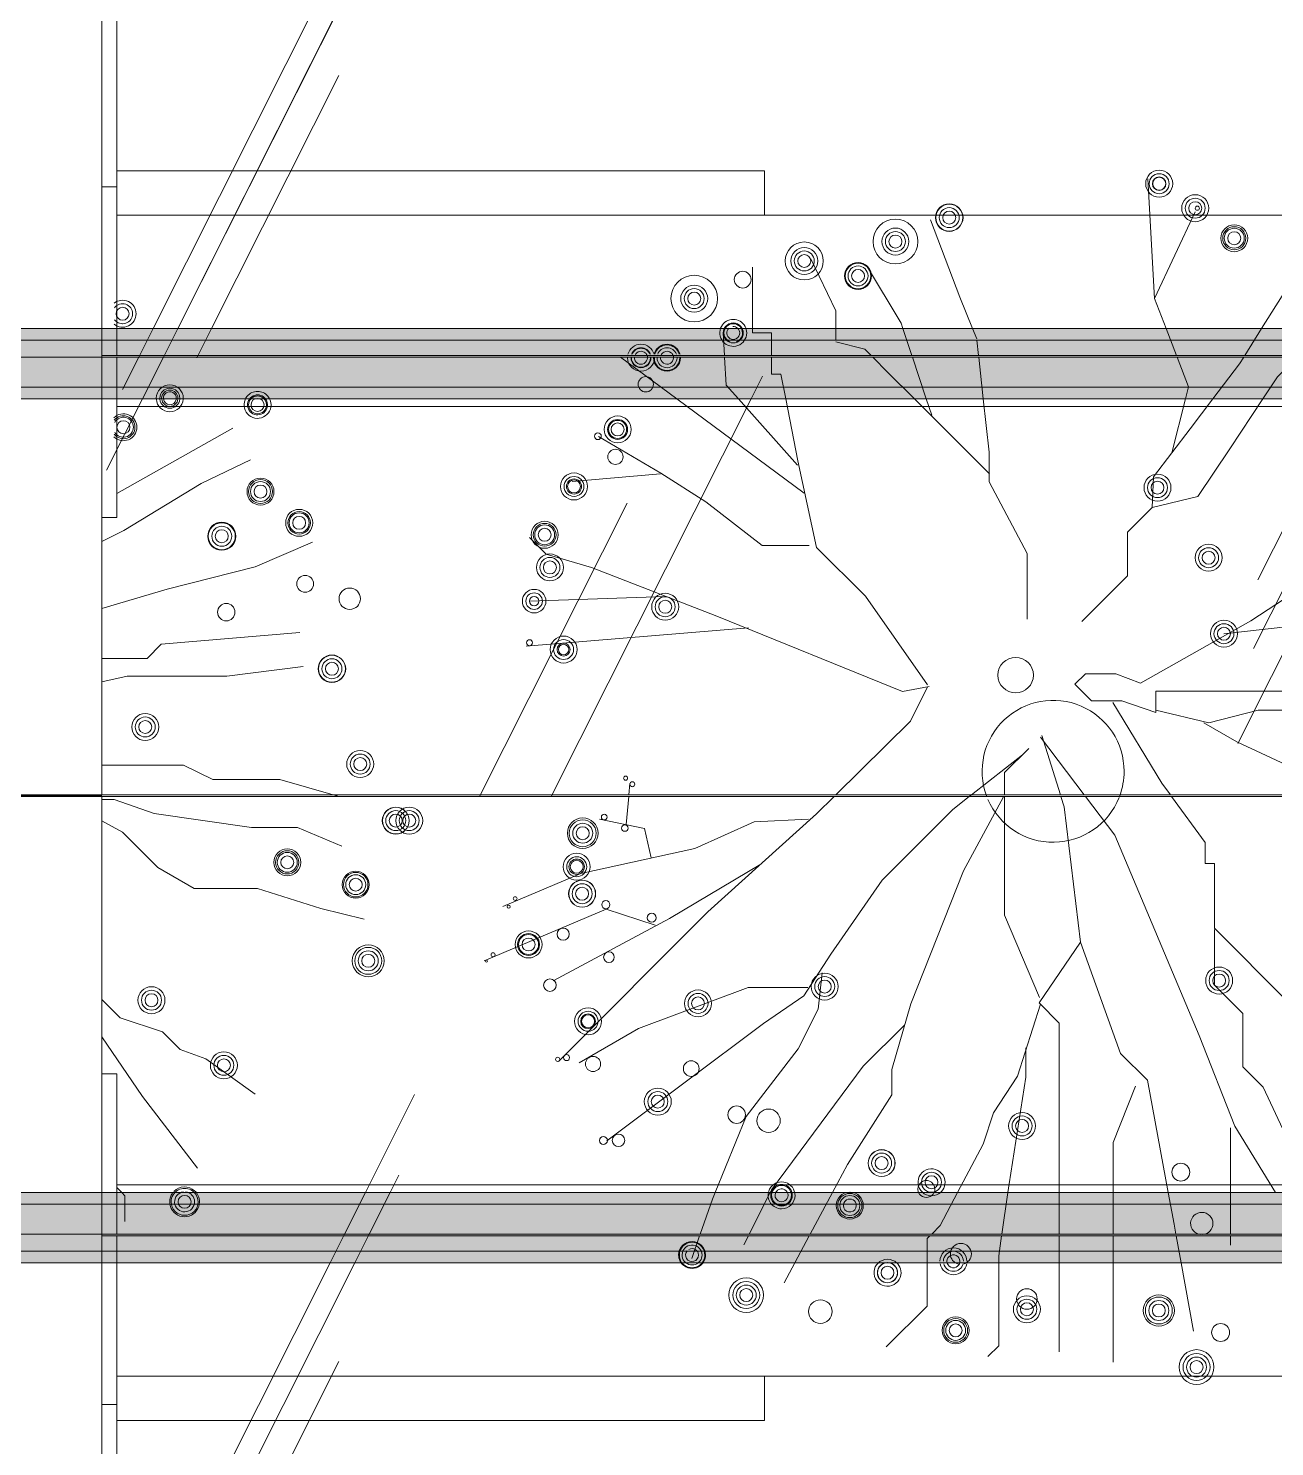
# Model space of a CAD drawing. Header units: millimetres. Extents: x 60855 to 206000, y 5274 to 78634.
# Drawn here: x 158010 to 158857, y 58518 to 59482 of the extents above; entities that cross this region are included whole.
import ezdxf

# ---------------------------------------------------------------- set-up
doc = ezdxf.new("R2010")
doc.units = ezdxf.units.MM
for name, color, linetype, lineweight in [('A-FLOR', 192, 'Continuous', 9), ('A-GLAZ-CURT', 52, 'Continuous', 9), ('A-GLAZ-CWMG', 51, 'Continuous', 9), ('C-PRKG', 70, 'Continuous', 9), ('G-IMPT', 8, 'Continuous', 9), ('L-PLNT-1', 253, 'Continuous', 9), ('S-COLS', 52, 'Continuous', 9)]:
    doc.layers.add(name, color=color, linetype=linetype, lineweight=lineweight)
doc.layers.add('A-GLAZ-CWMG-2', color=51, linetype='Continuous', lineweight=9, transparency=0.5)
pattern_1 = [(63.321, (1491.9, 475.3), (-0.0046, 1263.6984), [441.959, -2386.58]), (63.321, (221.9, 475.3), (-0.0046, 1263.6984), [441.959, -2386.58]), (63.321, (2099.84, 719.4), (-0.0046, 1263.6984), [441.959, -2386.58]), (63.321, (829.84, 719.4), (-0.0046, 1263.6984), [441.959, -2386.58]), (63.321, (2007.8, 633.24), (-0.0046, 1263.6984), [441.959, -2386.58]), (63.321, (737.8, 633.24), (-0.0046, 1263.6984), [441.959, -2386.58]), (63.321, (1914, 1126.8), (-0.0046, 1263.6984), [214.813, -2613.726]), (63.321, (644, 1126.8), (-0.0046, 1263.6984), [214.813, -2613.726]), (63.321, (1852.7, 1050.4), (-0.0046, 1263.6984), [441.959, -2386.58]), (63.321, (582.7, 1050.4), (-0.0046, 1263.6984), [441.959, -2386.58]), (63.321, (1863.5, 1105.26), (-0.0046, 1263.6984), [441.959, -2386.58]), (63.321, (593.5, 1105.26), (-0.0046, 1263.6984), [441.959, -2386.58]), (63.321, (1351.1, 864.7), (-0.0046, 1263.6984), [441.959, -2386.58]), (63.321, (81.1, 864.7), (-0.0046, 1263.6984), [441.959, -2386.58]), (63.321, (1361.95, 929.3), (-0.0046, 1263.6984), [441.959, -2386.58]), (63.321, (91.95, 929.3), (-0.0046, 1263.6984), [441.959, -2386.58]), (63.321, (1364.87, 975.9), (-0.0046, 1263.6984), [441.959, -2386.58]), (63.321, (94.87, 975.9), (-0.0046, 1263.6984), [441.959, -2386.58])]
pattern_2 = [(63.321, (1491.9, 865.05), (-0.0046, 1263.6984), [441.959, -2386.58]), (63.321, (221.9, 865.05), (-0.0046, 1263.6984), [441.959, -2386.58]), (63.321, (2099.84, 1109.2), (-0.0046, 1263.6984), [441.959, -2386.58]), (63.321, (829.84, 1109.2), (-0.0046, 1263.6984), [441.959, -2386.58]), (63.321, (2007.8, 1023), (-0.0046, 1263.6984), [441.959, -2386.58]), (63.321, (737.8, 1023), (-0.0046, 1263.6984), [441.959, -2386.58]), (63.321, (1914, 1516.6), (-0.0046, 1263.6984), [214.813, -2613.726]), (63.321, (644, 1516.6), (-0.0046, 1263.6984), [214.813, -2613.726]), (63.321, (1852.7, 1440.2), (-0.0046, 1263.6984), [441.959, -2386.58]), (63.321, (582.7, 1440.2), (-0.0046, 1263.6984), [441.959, -2386.58]), (63.321, (1863.5, 1495.04), (-0.0046, 1263.6984), [441.959, -2386.58]), (63.321, (593.5, 1495.04), (-0.0046, 1263.6984), [441.959, -2386.58]), (63.321, (1351.1, 1254.45), (-0.0046, 1263.6984), [441.959, -2386.58]), (63.321, (81.1, 1254.45), (-0.0046, 1263.6984), [441.959, -2386.58]), (63.321, (1361.95, 1319.1), (-0.0046, 1263.6984), [441.959, -2386.58]), (63.321, (91.95, 1319.1), (-0.0046, 1263.6984), [441.959, -2386.58]), (63.321, (1364.87, 1365.7), (-0.0046, 1263.6984), [441.959, -2386.58]), (63.321, (94.87, 1365.7), (-0.0046, 1263.6984), [441.959, -2386.58])]

# ---------------------------------------------------------------- blocks, each defined once
blk = doc.blocks.new('xe oto1 - xe oto-V57-TKCS_NHÀ XE 1 - MẶT BẰNG MÁI')
at = {"layer": 'C-PRKG'}
for p, q in [((-2000, 4950), (-2000, 4980)), ((-2440, 4950), (-2000, 4950))]:
    blk.add_line(p, q, dxfattribs=at)
blk = doc.blocks.new('xe oto1 - xe oto-V65-TKCS_NHÀ XE 1 - MẶT BẰNG MÁI')
at = {"layer": 'C-PRKG'}
for p, q in [((-2440, -4950), (-2000, -4950)), ((-2000, -4950), (-2000, -4980))]:
    blk.add_line(p, q, dxfattribs=at)
blk = doc.blocks.new('CAY SON LIEU - CAY SON LIEU_dwg-V116-TKCS_NHÀ XE 1 - MẶT BẰNG MÁI')
at = {"layer": 'G-IMPT'}
for p, q in [((1352.6, 979.6), (1021.1, 793.2)), ((1656.3, -72.1), (1639.3, -67.1)), ((1021.1, -1188.1), (1035.6, -1202.7))]:
    blk.add_line(p, q, dxfattribs=at)
at = {"layer": 'G-IMPT', "flags": 128}
for points in [[(1402.8, 889), (1262.1, 822), (1041, 687.8), (979.1, 656.2)], [(1580.4, 654.3), (1416.2, 583.9), (1164.9, 520.2), (979.1, 465.2)], [(979.1, 322.3), (1108, 322.3), (1148.2, 362.6), (1543.5, 396.1)], [(1553.6, 298.9), (1335.8, 272), (1051, 272), (979.1, 255.7)], [(1639.3, -67.1), (1486.6, -23), (1295.6, -23), (1211.8, 17.2), (979.1, 17.2)], [(1664.1, -214.2), (1536.8, -160.5), (1406.2, -160.5), (1128.1, -120.3), (1014.2, -80.1), (979.1, -80.1)], [(1727.8, -422.1), (1603.8, -391.9), (1422.9, -334.9), (1242, -334.9), (1138.1, -274.5), (1037.6, -174), (979.1, -141.2)], [(1416.2, -921.7), (1275.5, -821.1), (1201.8, -794.3), (1151.5, -744), (1030.9, -703.8), (979.1, -651.9)], [(1252, -1133), (1094.6, -928.4), (979.1, -758.1)], [(1035.6, -1202.7), (1044.7, -1211.7), (1044.7, -1285.3)]]:
    blk.add_lwpolyline(points, dxfattribs=at)
at = {"layer": 'G-IMPT'}
for centre, radius in [((1038, 1306.4), 18.5), ((1423.2, 1046.2), 18.5), ((1040.3, 982.3), 18.5), ((1431.6, 798.7), 38.5), ((1431.6, 798.7), 34.3), ((1431.6, 798.7), 28.5), ((1431.6, 798.7), 18.5), ((1542, 709.4), 38.5), ((1542, 709.4), 32.4), ((1542, 709.4), 28.5), ((1321.1, 671.1), 40.1), ((1321.1, 671.1), 38.5), ((1321.1, 671.1), 28.5), ((1321.1, 671.1), 18.5), ((1542, 709.4), 18.5), ((1559, 535.1), 24), ((1686.4, 492.6), 30.6), ((1333.9, 454.3), 24.8), ((1635.5, 292.7), 39.2), ((1635.5, 292.7), 38.5), ((1635.5, 292.7), 28.5), ((1635.5, 292.7), 18.5), ((1102.6, 126.5), 38.5), ((1102.6, 126.5), 28.5), ((1102.6, 126.5), 18.5), ((1716.2, 20.6), 38.5), ((1716.2, 20.6), 28.5), ((1716.2, 20.6), 28.5), ((1716.2, 20.6), 18.5), ((1817.7, -140.9), 38.5), ((1818.1, -140.9), 38), ((1817.7, -140.9), 28.5), ((1856.1, -140.9), 38.5), ((1856.1, -140.9), 28.5), ((1817.7, -140.9), 18.5), ((1856.1, -140.9), 18.5), ((1508, -260), 38.5), ((1508, -260), 33.2), ((1508, -260), 28.5), ((1508, -260), 18.5), ((1703.4, -323.7), 38.5), ((1703.4, -323.7), 35), ((1703.4, -323.7), 28.5), ((1703.4, -323.7), 18.5), ((1739.1, -541.2), 45.4), ((1739.1, -541.2), 38.5), ((1739.1, -541.2), 28.5), ((1739.1, -541.2), 18.5), ((1120.4, -653.6), 38.5), ((1120.4, -653.6), 28.5), ((1120.4, -653.6), 18.5), ((1327, -839.5), 38.5), ((1327, -839.5), 28.5), ((1327, -839.5), 18.5), ((1214.9, -1229.3), 18.5)]:
    blk.add_circle(centre, radius, dxfattribs=at)
for centre, radius, start, end in [((1038, 1306.4), 38.5, 0, 129.4629), ((1038, 1306.4), 38.5, 230.5371, 360), ((1038, 1306.4), 28.6, 0, 143.1504), ((1038, 1306.4), 28.5, 0, 143.3256), ((1038, 1306.4), 28.5, 216.6744, 360), ((1038, 1306.4), 28.6, 216.8496, 360), ((1172.7, 1065.1), 38.5, 0, 180), ((1172.7, 1065.1), 28.5, 0, 180), ((1172.7, 1065.1), 38.5, 183.9164, 356.0836), ((1172.7, 1065.1), 28.5, 185.2921, 354.7079), ((1172.7, 1065.1), 23.3, 0, 180), ((1172.7, 1065.1), 23.3, 186.4714, 353.5286), ((1172.7, 1065.1), 18.5, 0, 186.2799), ((1172.7, 1065.1), 18.5, 186.2799, 347.4402), ((1423.2, 1046.2), 38.5, 139.6424, 360), ((1423.2, 1046.2), 38.5, 40.3576, 139.6424), ((1423.2, 1046.2), 28.5, 125.4655, 360), ((1423.2, 1046.2), 25.5, 119.0182, 360), ((1423.2, 1046.2), 28.5, 54.5345, 125.4655), ((1423.2, 1046.2), 25.5, 90, 119.0182), ((1423.2, 1046.2), 25.5, 60.9818, 90), ((1423.2, 1046.2), 25.5, 0, 60.9818), ((1423.2, 1046.2), 28.5, 0, 54.5345), ((1423.2, 1046.2), 38.5, 0, 40.3576), ((1040.3, 982.3), 38.5, 0, 134.9926), ((1040.3, 982.3), 32.8, 0, 142.7016), ((1040.3, 982.3), 38.5, 225.0074, 360), ((1040.3, 982.3), 32.8, 217.2984, 360), ((1040.3, 982.3), 28.5, 0, 150.7978), ((1040.3, 982.3), 28.5, 209.2022, 360), ((1214.9, -1229.3), 42.5, 144, 216), ((1214.9, -1229.3), 38.5, 117.688, 180), ((1214.9, -1229.3), 42.5, 47.4391, 136.3014), ((1214.9, -1229.3), 28.5, 95.799, 360), ((1214.9, -1229.3), 38.5, 62.312, 117.688), ((1214.9, -1229.3), 28.5, 0, 84.201), ((1214.9, -1229.3), 38.5, 0, 62.312), ((1214.9, -1229.3), 42.5, 0, 47.4391), ((1214.9, -1229.3), 38.5, 180, 360), ((1214.9, -1229.3), 42.5, 216, 288), ((1214.9, -1229.3), 42.5, 288, 360)]:
    blk.add_arc(centre, radius, start, end, dxfattribs=at)
blk = doc.blocks.new('CAY SON LIEU - CAY BONG TRANG-V117-TKCS_NHÀ XE 1 - MẶT BẰNG MÁI')
at = {"xscale": 0.238, "yscale": 0.238, "zscale": 0.238}
blk.add_blockref('CAY SON LIEU - CAY SON LIEU_dwg-V116-TKCS_NHÀ XE 1 - MẶT BẰNG MÁI', (0, 0), dxfattribs=at)
blk = doc.blocks.new('CAY SON LIEU - CAY SON LIEU_dwg-V118-TKCS_NHÀ XE 1 - MẶT BẰNG MÁI')
at = {"layer": 'G-IMPT'}
for p, q in [((-927.6, 1264.1), (-927.6, 1439.8)), ((613.3, 1404.3), (525.4, 1264.1)), ((219.8, 1350.1), (252.7, 1264.1)), ((-689.9, 1230.7), (-689.9, 1264.1)), ((-473.2, 1187.2), (-498.8, 1264.1)), ((-288, 1234.8), (-300, 1264.1)), ((252.7, 1264.1), (282.1, 1187.2)), ((525.4, 1264.1), (477.2, 1187.2)), ((-1008.2, 1187.2), (-1011.6, 1251.7)), ((-873.9, 1187.2), (-873.9, 1251.8)), ((-282.8, 1187.2), (-287.6, 1230.7)), ((-1144.4, 1063.5), (-1305, 1182.2)), ((-1003.6, 1102.8), (-1007.9, 1182.2)), ((-873.9, 1133.6), (-873.9, 1182.2)), ((-432, 1063.5), (-471.5, 1182.2)), ((-269.1, 1063.5), (-282.2, 1182.2)), ((474.1, 1182.2), (462.5, 1163.8)), ((462.5, 1163.8), (386.4, 1063.5)), ((-968.4, 1063.5), (-1003.6, 1102.8)), ((-780.5, 794.4), (-1144.4, 1063.5)), ((-799.1, 874.2), (-968.4, 1063.5)), ((-416.4, 1016.7), (-432, 1063.5)), ((307.8, 1063.5), (269.1, 908.9)), ((-1190.6, 848.8), (-1442.9, 827.3)), ((-1175.9, 499.5), (-1564.7, 485.9)), ((-939.1, 409.4), (-1574.2, 356.8)), ((-105.9, 97.5), (18.7, -67.1)), ((-101.7, 101.8), (-48.9, -67.1)), ((-157, 47.3), (-302.8, -67.1)), ((-1277.9, -35.2), (-1280.9, -67.1)), ((-1281.4, -72.1), (-1289, -152.4)), ((-302.8, -67.1), (-309.1, -72.1)), ((436.3, -1017.6), (436.3, -1202.7)), ((-877.8, -1202.7), (-937.2, -1321.4)), ((-699.9, -1202.7), (-763.5, -1321.4)), ((-199, -1202.7), (-216.2, -1321.4)), ((-52.9, -1202.7), (-52.9, -1321.4)), ((101.7, -1202.7), (101.7, -1321.4)), ((258.6, -1202.7), (275.4, -1293.2)), ((436.3, -1202.7), (436.3, -1321.4)), ((275.4, -1293.2), (280.5, -1321.4)), ((-1079, -1326.4), (-1101.5, -1390.6)), ((-939.7, -1326.4), (-952.3, -1351.8)), ((-766.2, -1326.4), (-807.3, -1403.3)), ((-52.9, -1326.4), (-52.9, -1403.3)), ((101.7, -1326.4), (101.7, -1403.3)), ((281.4, -1326.4), (295.2, -1403.3)), ((436.3, -1326.4), (436.3, -1352.6)), ((-807.3, -1403.3), (-837.8, -1460.3)), ((-52.9, -1403.3), (-52.9, -1657.9)), ((101.7, -1403.3), (101.7, -1687.5)), ((295.2, -1403.3), (330.4, -1598.5))]:
    blk.add_line(p, q, dxfattribs=at)
at = {"layer": 'G-IMPT', "flags": 128}
for points in [[(200.9, 1692), (219.8, 1350.1), (335.3, 1597.7)], [(-300, 1264.1), (-336.3, 1353.5), (-420.1, 1574.5)], [(-689.9, 1264.1), (-689.9, 1314.3), (-761.5, 1463.1)], [(-498.8, 1264.1), (-504, 1279.8), (-602.2, 1444.5)], [(-873.9, 1251.8), (-927.6, 1251.8), (-927.6, 1264.1)], [(-589.7, 1187.2), (-607.7, 1205.2), (-689.9, 1226.6)], [(-465.9, 1063.5), (-541.3, 1138.8), (-584.7, 1182.2)], [(284.1, 1182.2), (316.4, 1097.7), (307.8, 1063.5)], [(626.6, 1182.2), (570.7, 1126.3), (529, 1063.5)], [(-833.3, 1063.5), (-847, 1133.6), (-873.9, 1133.6)], [(-428.3, 247.1), (-605.5, 499.6), (-745.1, 639.2), (-798.7, 886.4), (-833.3, 1063.5)], [(-251.8, 849.3), (-319.5, 917.1), (-445.7, 1043.2), (-465.9, 1063.5)], [(-143.6, 434.3), (-143.6, 518.8), (-143.6, 621.4), (-252.2, 826.6), (-252.2, 911.1), (-269.1, 1063.5)], [(529, 1063.5), (434.2, 920.8), (343.4, 784.1), (212.7, 753.4), (142, 682.7), (142, 557.7), (12.4, 428)], [(386.4, 1063.5), (321.1, 977.4), (217, 840.3), (212.7, 753.4)], [(1352.6, 979.6), (1000.8, 781.7), (735.7, 632.7), (735.7, 587.2), (494.9, 429.6), (179.9, 251.9), (109.6, 278.7), (22.5, 278.7), (-7.7, 248.6), (39.2, 201.6), (126.3, 201.6), (223.5, 168.1), (223.5, 228.4), (407.7, 228.4), (679.1, 228.4), (860, 322.3), (1108, 322.3), (1148.2, 362.6), (1543.5, 396.1)], [(-766.5, 644.7), (-900.7, 644.7), (-1061.2, 769.5), (-1190, 851.1), (-1367.7, 956.3)], [(-423.4, 242.1), (-499.8, 227.8), (-1029.8, 442.9), (-1388, 581.5), (-1516.9, 619.7), (-1564.7, 667.5)], [(1580.4, 654.3), (1416.2, 583.9), (1164.9, 520.2), (927.1, 449.8), (662.4, 419.6), (417.8, 392.8)], [(-428.2, 241.2), (-477.3, 142.9), (-690.2, -67.1)], [(100.8, 196.5), (240.2, -33.5), (264.9, -67.1)], [(1639.3, -67.1), (1486.6, -23), (1295.6, -23), (1211.8, 17.2), (953.9, 17.2), (819.8, 94.3), (739.4, 174.8), (515, 174.8), (374.2, 137.9), (223.5, 174.8)], [(825, -67.1), (705.9, -33.1), (454.7, 84.3), (360.8, 137.9)], [(-138.9, 65.4), (-208.2, -3.9), (-208.2, -67.1)], [(-695.1, -72.1), (-745.4, -121.7), (-1055.2, -401.4), (-1482, -828.6)], [(-309.1, -72.1), (-356.4, -109.2), (-557.8, -310.6), (-704.3, -521.8), (-781.9, -641.2), (-896.5, -720.2), (-1343.7, -1055)], [(-211.2, -73.3), (-325.7, -284.4), (-476.3, -664.3), (-530.6, -851.2), (-530.6, -923.6), (-657.1, -1122.6), (-699.9, -1202.7)], [(-208.2, -72.1), (-208.2, -411), (-108.8, -646.2)], [(-47.4, -72.1), (-38.1, -101.8), (8.5, -487.6), (122.9, -805.6), (199.2, -881.9), (258.6, -1202.7)], [(22.4, -72.1), (105.9, -182.3), (347.4, -754.7), (449.1, -1013.4), (565.2, -1202.7)], [(268.5, -72.1), (364.6, -203.2), (364.6, -263.5), (390.9, -263.5), (390.9, -448.2), (428.6, -485.9), (562.4, -619.7), (622.7, -680), (828, -995), (1035.6, -1202.7)], [(-768.1, -136.8), (-923, -144.4), (-1092.9, -220), (-1417.8, -291.8), (-1640.6, -386.3)], [(-1216.9, -247.4), (-1236.5, -163.3), (-1364.9, -136.8)], [(-904.1, -265.3), (-1164.7, -420.3), (-1497.1, -598)], [(-1206.2, -439.2), (-1346, -393.9), (-1693.5, -541.3)], [(390.9, -452), (390.9, -610.4), (472, -691.4), (472, -844.2), (529.4, -901.6), (620.7, -1096.8), (685.2, -1202.7)], [(8.5, -487.6), (-110.1, -661.4), (-52.9, -718.7), (-52.9, -1009.1), (-52.9, -1202.7)], [(-729, -575.7), (-741, -679.4), (-797.4, -792.3), (-945.8, -985.4), (-1034.6, -1202.7)], [(-770.5, -617.2), (-940.2, -617.2), (-1253.2, -734.2), (-1422.9, -832.3)], [(-106, -664.6), (-171.5, -870.4), (-240.1, -974.8), (-269.9, -1064.3), (-342.6, -1202.7)], [(-494.4, -724.6), (-611.9, -842.1), (-874, -1195), (-877.8, -1202.7)], [(-147.7, -789.9), (-147.7, -873.4), (-195.4, -1177.7), (-199, -1202.7)], [(165.2, -898.9), (101.7, -1060), (101.7, -1187.2), (101.7, -1202.7)], [(-1034.6, -1202.7), (-1042.5, -1221.8), (-1077.3, -1321.4)], [(-342.6, -1202.7), (-392.1, -1297), (-416.5, -1321.4)], [(-421.5, -1326.4), (-429.4, -1334.3), (-429.4, -1403.3)], [(-216.9, -1326.4), (-225.2, -1383.5), (-225.2, -1403.3)], [(-429.4, -1403.3), (-429.4, -1526.7), (-546.4, -1643.7)], [(-225.2, -1403.3), (-225.2, -1640), (-255.9, -1670.7)]]:
    blk.add_lwpolyline(points, dxfattribs=at)
at = {"layer": 'G-IMPT'}
for centre, radius in [((232.9, 1677.6), 38.5), ((232.9, 1677.6), 28.5), ((232.9, 1677.6), 19.3), ((232.9, 1677.6), 18.5), ((-366.4, 1580.8), 39.3), ((335.7, 1607.7), 38.5), ((335.7, 1607.7), 28.5), ((335.7, 1607.7), 18.5), ((-366.4, 1580.8), 38.5), ((-366.4, 1580.8), 28.5), ((-366.4, 1580.8), 18.5), ((341.8, 1607.7), 6.08), ((-520, 1512.5), 64), ((-520, 1512.5), 38.5), ((-520, 1512.5), 28.5), ((447.1, 1522), 38.5), ((447.1, 1522), 32.9), ((447.1, 1522), 28.5), ((447.1, 1522), 18.5), ((-780.2, 1457), 54.3), ((-520, 1512.5), 18.5), ((-780.2, 1457), 38.5), ((-780.2, 1457), 28.5), ((-780.2, 1457), 18.5), ((-956, 1403.7), 23.9), ((-626.7, 1414.3), 38.5), ((-626.7, 1414.3), 36.5), ((-626.7, 1414.3), 28.5), ((-626.7, 1414.3), 18.5), ((-1094.4, 1349.6), 66.5), ((-1094.4, 1349.6), 38.5), ((-1094.4, 1349.6), 28.5), ((-1094.4, 1349.6), 18.5), ((-1232.7, 1104.9), 21.8), ((-1313, 976), 38.5), ((-1313, 976), 28.5), ((-1313, 976), 25.8), ((-1313, 976), 18.5), ((-1369.3, 956.7), 9.71), ((-1319.3, 897.8), 21.7), ((-1437.5, 813.2), 38.5), ((-1437.5, 813.2), 28.5), ((-1437.5, 813.2), 21.6), ((-1437.5, 813.2), 18.5), ((228.1, 809.8), 38.5), ((228.1, 809.8), 28.5), ((228.1, 809.8), 18.5), ((-1521.3, 675.2), 38.5), ((-1521.3, 675.2), 32.5), ((-1521.3, 675.2), 28.5), ((-1521.3, 675.2), 18.5), ((373.9, 609.8), 38.5), ((-1506.3, 582), 38.5), ((-1506.3, 582), 28.5), ((373.9, 609.8), 28.5), ((373.9, 609.8), 18.5), ((-1506.3, 582), 18.5), ((-1551.3, 485.8), 33.6), ((-1551.3, 485.8), 23.6), ((-1551.3, 485.8), 13.6), ((-1177.2, 469.7), 38.5), ((-1177.2, 469.7), 28.5), ((-1177.2, 469.7), 18.5), ((417.8, 392.8), 38.5), ((417.8, 392.8), 28.5), ((417.8, 392.8), 18.5), ((-1564.5, 367), 8.61), ((-1467.2, 347.6), 38.5), ((-1467.2, 347.6), 28.5), ((-1467.2, 347.6), 18.5), ((-1467.2, 347.6), 15), ((-176.9, 274.6), 50.7), ((-1290.1, -19.6), 5.73), ((-1270.9, -37), 7.01), ((-1412.6, -176.8), 43.7), ((-1412.6, -176.8), 38.5), ((-1412.6, -176.8), 28.5), ((-1412.6, -176.8), 18.5), ((-1351.2, -130.8), 8.27), ((-1292.5, -162.2), 9.2), ((-1429.8, -272.5), 38.5), ((-1429.8, -272.5), 28.5), ((-1429.8, -272.5), 22), ((-1429.8, -272.5), 18.5), ((-1414.3, -349.5), 38.5), ((-1414.3, -349.5), 38.2), ((-1414.3, -349.5), 28.5), ((-1605.5, -363.4), 5.3), ((-1414.3, -349.5), 18.5), ((-1623.9, -386.7), 4.48), ((-1346.5, -380.8), 11.7), ((-1215.5, -418.2), 12.9), ((-1567.2, -494.5), 38.5), ((-1567.2, -494.5), 31.3), ((-1567.2, -494.5), 28.5), ((-1567.2, -494.5), 18.5), ((-1468.5, -465.1), 17.2), ((-1668.7, -523.8), 5.71), ((-1337.7, -530.9), 15.2), ((-1687.3, -542.1), 3.03), ((404.1, -597.4), 38.5), ((-1506.2, -610.7), 18), ((-721.9, -614.6), 38.5), ((-721.9, -614.6), 28.5), ((-721.9, -614.6), 18.5), ((404.1, -597.4), 28.5), ((404.1, -597.4), 18.5), ((-1083.5, -662.8), 38.5), ((-1083.5, -662.8), 28.5), ((-1083.5, -662.8), 18.5), ((-1397.3, -713.7), 38.5), ((-1397.3, -713.7), 28.5), ((-1397.3, -713.7), 21.1), ((-1397.3, -713.7), 18.5), ((-1458.8, -817.6), 8.58), ((-1484.2, -822.5), 6.1), ((-1383.2, -835.7), 21.7), ((-1102.9, -849), 22.4), ((-1198.3, -943.1), 38.5), ((-1198.3, -943.1), 28.5), ((-1198.3, -943.1), 18.5), ((-973.1, -980.4), 24.9), ((-882.1, -997.6), 33.3), ((-158.4, -1012.6), 38.5), ((-158.4, -1012.6), 28.5), ((-158.4, -1012.6), 18.5), ((-1353.5, -1054.2), 11.3), ((-1310.5, -1053.7), 18), ((-559.4, -1118.7), 38.5), ((-559.4, -1118.7), 38), ((-559.4, -1118.7), 28.5), ((-559.4, -1118.7), 18.5), ((294.7, -1144.5), 25.4), ((-417, -1173.5), 28.5), ((-417, -1173.5), 18.5), ((-650.2, -1239.8), 28.5), ((-542.6, -1431.6), 18.5), ((-945.9, -1495.5), 49.6), ((-945.9, -1495.5), 38.5), ((-945.9, -1495.5), 28.5), ((-945.9, -1495.5), 18.5), ((-144.8, -1536), 38.5), ((-144.8, -1506.6), 29.4), ((231.9, -1539.5), 44.5), ((-734.2, -1542.6), 33.6), ((-144.8, -1536), 28.5), ((-144.8, -1536), 18.5), ((231.9, -1539.5), 38.5), ((231.9, -1539.5), 28.5), ((231.9, -1539.5), 18.5), ((-348.1, -1596.3), 38.5), ((-348.1, -1596.3), 34.1), ((-348.1, -1596.3), 28.5), ((-348.1, -1596.3), 18.5), ((408.3, -1602.3), 25.7), ((339.5, -1701.1), 49.8), ((339.5, -1701.1), 38.5), ((339.5, -1701.1), 28.5), ((339.5, -1701.1), 18.5)]:
    blk.add_circle(centre, radius, dxfattribs=at)
for centre, radius, start, end in [((-983, 1251.6), 38.5, 150.7741, 360), ((-983, 1251.6), 38.5, 29.2259, 150.7741), ((-983, 1251.6), 28.5, 140.5076, 180), ((-983, 1251.6), 26.4, 137.3726, 251.4978), ((-983, 1251.6), 28.5, 39.4924, 140.5076), ((-983, 1251.6), 26.4, 42.6274, 137.3726), ((-983, 1251.6), 18.5, 133.1364, 240), ((-983, 1251.6), 18.5, 0, 93.7271), ((-983, 1251.6), 26.4, 0, 42.6274), ((-983, 1251.6), 28.5, 0, 39.4924), ((-983, 1251.6), 38.5, 0, 29.2259), ((-1246.3, 1180.7), 38.5, 15.2088, 164.7912), ((-1172, 1180.7), 38.5, 15.2088, 164.7912), ((-1172, 1180.7), 36.5, 90, 163.9841), ((-1172, 1180.7), 36.5, 16.0159, 90), ((-983, 1251.6), 28.5, 180, 360), ((-983, 1251.6), 18.5, 240, 0), ((-983, 1251.6), 26.4, 288.5022, 360), ((-1246.3, 1180.7), 38.5, 180, 360), ((-1246.3, 1180.7), 28.5, 180, 0), ((-1246.3, 1180.7), 27.2, 180, 0), ((-1246.3, 1180.7), 28.5, 20.5513, 159.4487), ((-1246.3, 1180.7), 27.2, 21.4958, 158.5042), ((-1246.3, 1180.7), 18.5, 174.4328, 240), ((-1246.3, 1180.7), 18.5, 48.7744, 155.6128), ((-1246.3, 1180.7), 18.5, 240, 0), ((-1246.3, 1180.7), 18.5, 11.1344, 48.7744), ((-1172, 1180.7), 38.5, 180, 360), ((-1172, 1180.7), 36.5, 180, 360), ((-1172, 1180.7), 28.5, 180, 0), ((-1172, 1180.7), 28.5, 20.5513, 159.4487), ((-1172, 1180.7), 18.5, 174.4328, 0), ((-1172, 1180.7), 18.5, 120, 155.6128), ((-1172, 1180.7), 18.5, 48.7744, 120), ((-1172, 1180.7), 18.5, 11.1344, 48.7744), ((-69.9, 0), 202.6, 360, 200.2949), ((-69.9, 0), 202.6, 339.7051, 360), ((-69.9, 0), 202.6, 203.3466, 338.2223), ((-845.1, -1210.7), 38.5, 18.6954, 161.3046), ((-431.7, -1192.7), 24.2, 360, 216.8821), ((-417, -1173.5), 38.5, 360, 248.2653), ((-417, -1173.5), 38.5, 291.7347, 360), ((-845.1, -1210.7), 38.5, 161.3046, 270), ((-845.1, -1210.7), 30.8, 156.6826, 180), ((-845.1, -1210.7), 30.8, 180, 360), ((-845.1, -1210.7), 28.5, 154.7373, 180), ((-845.1, -1210.7), 28.5, 180, 360), ((-845.1, -1210.7), 30.8, 23.3174, 156.6826), ((-845.1, -1210.7), 28.5, 25.2627, 154.7373), ((-845.1, -1210.7), 18.5, 150.022, 240), ((-845.1, -1210.7), 18.5, 59.956, 150.022), ((-845.1, -1210.7), 18.5, 240, 360), ((-845.1, -1210.7), 38.5, 270, 360), ((-845.1, -1210.7), 18.5, 0, 59.956), ((-845.1, -1210.7), 28.5, 0, 25.2627), ((-845.1, -1210.7), 30.8, 0, 23.3174), ((-845.1, -1210.7), 38.5, 0, 18.6954), ((-650.2, -1239.8), 38.5, 93.061, 180), ((-650.2, -1239.8), 34.6, 90, 180), ((-650.2, -1239.8), 34.6, 0, 90), ((-650.2, -1239.8), 38.5, 0, 86.939), ((-431.7, -1192.7), 24.2, 216.8821, 270), ((-431.7, -1192.7), 24.2, 270, 323.1179), ((-417, -1173.5), 38.5, 248.2653, 291.7347), ((-431.7, -1192.7), 24.2, 323.1179, 360), ((-650.2, -1239.8), 38.5, 180, 360), ((-650.2, -1239.8), 34.6, 180, 270), ((-650.2, -1239.8), 18.5, 120, 0), ((-650.2, -1239.8), 18.5, 0, 120), ((-650.2, -1239.8), 34.6, 270, 360), ((354.5, -1291.1), 31.8, 360, 265.6663), ((354.5, -1291.1), 31.8, 274.3337, 360), ((-1100.5, -1381.1), 38.5, 0, 180), ((-1100.5, -1381.1), 36.4, 0, 235.0216), ((-1100.5, -1381.1), 28.5, 0, 250.3072), ((-1100.5, -1381.1), 18.5, 137.9634, 0), ((-1100.5, -1381.1), 18.5, 0, 120), ((-354.4, -1399), 38.5, 360, 180), ((-354.4, -1399), 28.5, 90, 180), ((-333.2, -1377.9), 29.9, 360, 180), ((-354.4, -1399), 28.5, 360, 90), ((-1100.5, -1381.1), 38.5, 180, 232.03), ((-1100.5, -1381.1), 38.5, 232.03, 307.97), ((-1100.5, -1381.1), 36.4, 235.0216, 304.9784), ((-1100.5, -1381.1), 28.5, 250.3072, 289.6928), ((-1100.5, -1381.1), 28.5, 289.6928, 360), ((-1100.5, -1381.1), 36.4, 304.9784, 360), ((-1100.5, -1381.1), 38.5, 307.97, 360), ((-542.6, -1431.6), 38.5, 113.9773, 360), ((-542.6, -1431.6), 28.9, 92.182, 360), ((-542.6, -1431.6), 28.5, 90.7848, 360), ((-542.6, -1431.6), 38.5, 66.0227, 113.9773), ((-542.6, -1431.6), 28.5, 360, 89.2152), ((-542.6, -1431.6), 28.9, 360, 87.818), ((-542.6, -1431.6), 38.5, 360, 66.0227), ((-354.4, -1399), 38.5, 190.2668, 349.7332), ((-354.4, -1399), 28.5, 193.8733, 346.1267), ((-354.4, -1399), 18.5, 0, 196.4628), ((-354.4, -1399), 18.5, 196.4628, 327.0744), ((-333.2, -1377.9), 29.9, 180, 256.537), ((-354.4, -1399), 18.5, 327.0744, 0), ((-333.2, -1377.9), 29.9, 283.463, 360)]:
    blk.add_arc(centre, radius, start, end, dxfattribs=at)
blk = doc.blocks.new('CAY SON LIEU - CAY BONG TRANG-V119-TKCS_NHÀ XE 1 - MẶT BẰNG MÁI')
at = {"xscale": 0.238, "yscale": 0.238, "zscale": 0.238}
blk.add_blockref('CAY SON LIEU - CAY SON LIEU_dwg-V118-TKCS_NHÀ XE 1 - MẶT BẰNG MÁI', (0, 0), dxfattribs=at)
blk = doc.blocks.new('TRỤ ĐỂ XE - TRỤ ĐỂ XE-V154-TKCS_NHÀ XE 1 - MẶT BẰNG MÁI')
at = {"layer": 'S-COLS'}
for p, q in [((50, 1374.5), (-50, 1374.5)), ((-50, 1104.82), (-50, 1373.9)), ((-60, 1104.82), (-60, 1185.39)), ((-60, 1185.39), (-50, 1185.39)), ((-60, 1076.56), (-60, 1104.82)), ((-50, 1057.06), (-50, 1104.82)), ((-60, 1057.06), (-60, 1075.37)), ((-60, 960.74), (-60, 1057.06)), ((-50, 109.78), (-50, 1057.06)), ((-60, 109.78), (-60, 960.74)), ((-50, 960.74), (-60, 960.74))]:
    blk.add_line(p, q, dxfattribs=at)
blk = doc.blocks.new('TRỤ ĐỂ XE - TRỤ ĐỂ XE-V163-TKCS_NHÀ XE 1 - MẶT BẰNG MÁI')
at = {"layer": 'S-COLS'}
for p, q in [((-60, -960.74), (-60, -109.78)), ((-50, -1056.61), (-50, -109.78)), ((-60, -1057.06), (-60, -960.74)), ((-60, -960.74), (-50, -960.74)), ((-60, -1075.37), (-60, -1057.06)), ((-50, -1104.82), (-50, -1057.06)), ((-60, -1104.82), (-60, -1076.56)), ((-60, -1185.39), (-60, -1104.82)), ((-50, -1373.9), (-50, -1104.82)), ((-50, -1185.39), (-60, -1185.39)), ((-50, -1374.5), (50, -1374.5))]:
    blk.add_line(p, q, dxfattribs=at)
blk = doc.blocks.new('System Panel - Glazed-2599382-TKCS_NHÀ XE 1 - MẶT BẰNG MÁI')
at = {"layer": 'A-GLAZ-CURT'}
h = blk.add_hatch(dxfattribs=at)
h.set_pattern_fill('FP_15', color=256, style=0, pattern_type=2)
h.set_pattern_definition(pattern_1)
h.paths.add_polyline_path([(91952.56, 59230.49), (91952.56, 59258.75), (68947.56, 59258.75), (68947.56, 59230.49), (91717.07, 59230.49)])
h = blk.add_hatch(dxfattribs=at)
h.set_pattern_fill('FP_15', color=256, style=0, pattern_type=2)
h.set_pattern_definition(pattern_1)
h.paths.add_polyline_path([(91952.56, 58960.24), (91952.56, 59230.49), (68947.56, 59230.49), (68947.56, 58960.24), (91717.07, 58960.24)])
for p, q in [((91952.56, 59258.75), (68947.56, 59258.75)), ((84252.56, 59259.95), (89152.56, 59259.95)), ((68947.56, 58960.24), (91952.56, 58960.24)), ((89152.56, 58961.43), (84252.56, 58961.43))]:
    blk.add_line(p, q, dxfattribs=at)
blk = doc.blocks.new('System Panel - Glazed-2342062-TKCS_NHÀ XE 1 - MẶT BẰNG MÁI')
at = {"layer": 'A-GLAZ-CURT'}
h = blk.add_hatch(dxfattribs=at)
h.set_pattern_fill('FP_15', color=256, style=0, pattern_type=2)
h.set_pattern_definition(pattern_1)
h.paths.add_polyline_path([(91717.07, 59258.75), (91952.56, 59258.75), (91952.56, 59278.25), (68947.56, 59278.25), (68947.56, 59258.75), (90573.64, 59258.75)])
h.paths.add_polyline_path([(91952.56, 60225.53), (91952.56, 60253.79), (68947.56, 60253.79), (68947.56, 60225.53), (91717.07, 60225.53)])
h = blk.add_hatch(dxfattribs=at)
h.set_pattern_fill('FP_15', color=256, style=0, pattern_type=2)
h.set_pattern_definition(pattern_1)
h.paths.add_polyline_path([(91717.07, 59278.25), (91952.56, 59278.25), (91952.56, 60225.53), (68947.56, 60225.53), (68947.56, 59278.25), (90573.64, 59278.25)])
for p, q in [((68947.56, 59258.75), (91952.56, 59258.75)), ((89152.56, 59259.95), (84252.56, 59259.95))]:
    blk.add_line(p, q, dxfattribs=at)
blk = doc.blocks.new('Rectangular Mullion - 40 x 80mm-2340579-TKCS_NHÀ XE 1 - MẶT BẰNG MÁI')
at = {"layer": 'A-GLAZ-CWMG-2'}
for points in [[(91952.56, 59270.29), (91952.56, 59278.25), (68947.56, 59278.25), (68947.56, 59270.29), (91717.07, 59270.29)], [(91952.56, 59230.49), (91952.56, 59270.29), (68947.56, 59270.29), (68947.56, 59230.49), (91717.07, 59230.49)]]:
    blk.add_hatch(color=256, dxfattribs=at).paths.add_polyline_path(points)
at = {"layer": 'A-GLAZ-CWMG'}
for p, q in [((68947.56, 59278.25), (91952.56, 59278.25)), ((91952.56, 59270.29), (68947.56, 59270.29)), ((91952.56, 59238.45), (68947.56, 59238.45)), ((91952.56, 59230.49), (68947.56, 59230.49))]:
    blk.add_line(p, q, dxfattribs=at)
blk = doc.blocks.new('System Panel - Glazed-V170-TKCS_NHÀ XE 1 - MẶT BẰNG MÁI')
at = {"layer": 'A-GLAZ-CURT'}
h = blk.add_hatch(dxfattribs=at)
h.set_pattern_fill('FP_23', color=256, style=0, pattern_type=2)
h.set_pattern_definition(pattern_2)
h.paths.add_polyline_path([(91717.07, 58691.15), (91952.56, 58691.15), (91952.56, 58961.41), (68947.56, 58960.82), (68947.56, 58691.15), (90573.64, 58691.15)])
h = blk.add_hatch(dxfattribs=at)
h.set_pattern_fill('FP_23', color=256, style=0, pattern_type=2)
h.set_pattern_definition(pattern_2)
h.paths.add_polyline_path([(68947.56, 58662.9), (91952.56, 58662.9), (91952.56, 58691.15), (68947.56, 58691.15)])
for p, q in [((91952.56, 58961.41), (68947.56, 58961.41)), ((84252.56, 58960.21), (89152.56, 58960.21)), ((68947.56, 58662.9), (91952.56, 58662.9)), ((89152.56, 58661.7), (84252.56, 58661.7))]:
    blk.add_line(p, q, dxfattribs=at)
blk = doc.blocks.new('System Panel - Glazed-V171-TKCS_NHÀ XE 1 - MẶT BẰNG MÁI')
at = {"layer": 'A-GLAZ-CURT'}
h = blk.add_hatch(dxfattribs=at)
h.set_pattern_fill('FP_23', color=256, style=0, pattern_type=2)
h.set_pattern_definition(pattern_2)
h.paths.add_polyline_path([(68947.56, 57667.86), (91952.56, 57667.86), (91952.56, 57696.12), (68947.56, 57696.12)])
h.paths.add_polyline_path([(91717.07, 58643.39), (91952.56, 58643.39), (91952.56, 58662.9), (68947.56, 58662.9), (68947.56, 58643.39), (90573.64, 58643.39)])
h = blk.add_hatch(dxfattribs=at)
h.set_pattern_fill('FP_23', color=256, style=0, pattern_type=2)
h.set_pattern_definition(pattern_2)
h.paths.add_polyline_path([(84856.48, 57696.12), (91952.56, 57696.12), (91952.56, 58643.39), (68947.56, 58643.39), (68947.56, 57696.12), (82569.62, 57696.12)])
for p, q in [((91952.56, 58662.9), (68947.56, 58662.9)), ((84252.56, 58661.7), (89152.56, 58661.7))]:
    blk.add_line(p, q, dxfattribs=at)
blk = doc.blocks.new('Rectangular Mullion - 40 x 80mm-2342299-TKCS_NHÀ XE 1 - MẶT BẰNG MÁI')
at = {"layer": 'A-GLAZ-CWMG-2'}
for points in [[(68947.56, 58651.35), (91952.56, 58651.35), (91952.56, 58691.15), (68947.56, 58691.15)], [(68947.56, 58643.39), (91952.56, 58643.39), (91952.56, 58651.35), (68947.56, 58651.35)]]:
    blk.add_hatch(color=256, dxfattribs=at).paths.add_polyline_path(points)
at = {"layer": 'A-GLAZ-CWMG'}
for p, q in [((68947.56, 58691.15), (91952.56, 58691.15)), ((68947.56, 58683.19), (91952.56, 58683.19)), ((68947.56, 58651.35), (91952.56, 58651.35)), ((91952.56, 58643.39), (68947.56, 58643.39))]:
    blk.add_line(p, q, dxfattribs=at)

msp = doc.modelspace()

# ---------------------------------------------------------------- linework, layer by layer
at = {"layer": 'A-FLOR'}
for p, q in [((162950.06, 59355.31), (158070.06, 59355.31)), ((158070.06, 59225.31), (162950.06, 59225.31)), ((162950.06, 58696.34), (158070.06, 58696.34)), ((158070.06, 58566.34), (162950.06, 58566.34))]:
    msp.add_line(p, q, dxfattribs=at)

# ---------------------------------------------------------------- block references
at = {"layer": 'A-GLAZ-CURT'}
for name in ['System Panel - Glazed-2342062-TKCS_NHÀ XE 1 - MẶT BẰNG MÁI', 'System Panel - Glazed-2599382-TKCS_NHÀ XE 1 - MẶT BẰNG MÁI', 'System Panel - Glazed-V170-TKCS_NHÀ XE 1 - MẶT BẰNG MÁI', 'System Panel - Glazed-V171-TKCS_NHÀ XE 1 - MẶT BẰNG MÁI']:
    msp.add_blockref(name, (73807.49, 0), dxfattribs=at)
at = {"layer": 'A-GLAZ-CWMG'}
for name in ['Rectangular Mullion - 40 x 80mm-2340579-TKCS_NHÀ XE 1 - MẶT BẰNG MÁI', 'Rectangular Mullion - 40 x 80mm-2342299-TKCS_NHÀ XE 1 - MẶT BẰNG MÁI']:
    msp.add_blockref(name, (73807.49, 0), dxfattribs=at)
at = {"layer": 'C-PRKG'}
for name, p in [('xe oto1 - xe oto-V65-TKCS_NHÀ XE 1 - MẶT BẰNG MÁI', (160510.06, 64335.31)), ('xe oto1 - xe oto-V57-TKCS_NHÀ XE 1 - MẶT BẰNG MÁI', (160510.06, 53586.34))]:
    msp.add_blockref(name, p, dxfattribs=at)
at = {"layer": 'L-PLNT-1'}
for name, p in [('CAY SON LIEU - CAY BONG TRANG-V117-TKCS_NHÀ XE 1 - MẶT BẰNG MÁI', (157827.04, 58977.39)), ('CAY SON LIEU - CAY BONG TRANG-V119-TKCS_NHÀ XE 1 - MẶT BẰNG MÁI', (158722.87, 58977.39))]:
    msp.add_blockref(name, p, dxfattribs=at)
at = {"layer": 'S-COLS', "rotation": 180}
for name, p in [('TRỤ ĐỂ XE - TRỤ ĐỂ XE-V154-TKCS_NHÀ XE 1 - MẶT BẰNG MÁI', (158010.06, 60335.31)), ('TRỤ ĐỂ XE - TRỤ ĐỂ XE-V163-TKCS_NHÀ XE 1 - MẶT BẰNG MÁI', (158010.06, 57586.34))]:
    msp.add_blockref(name, p, dxfattribs=at)

doc.saveas('drawing.dxf')
